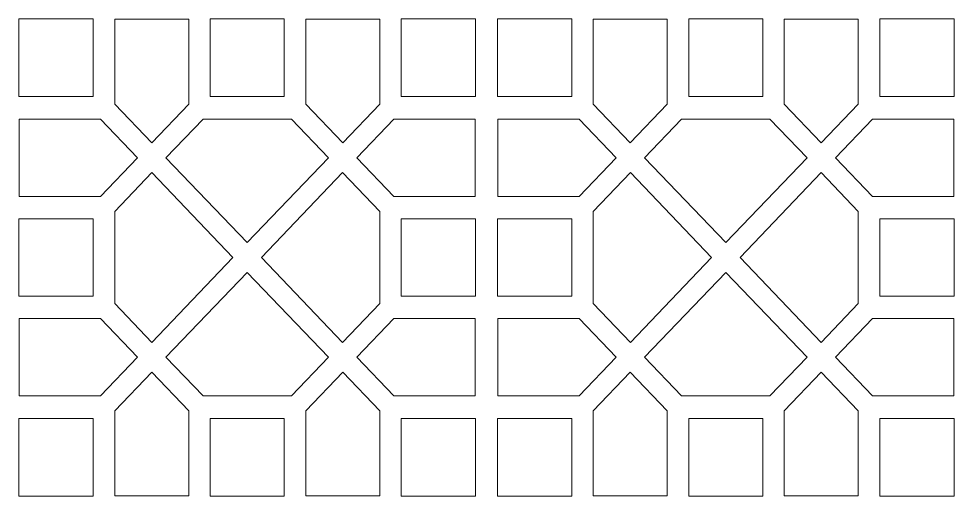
# Model space of a CAD drawing. Header units: centimetres. Extents: x -87 to 87, y -103 to 103.
# Drawn here: x -86.5 to -8.9, y 63.2 to 102.9 of the extents above; entities that cross this region are included whole.
import ezdxf

# ---------------------------------------------------------------- set-up
doc = ezdxf.new("R2010")
doc.units = ezdxf.units.CM
doc.header["$MEASUREMENT"] = 0
doc.layers.add('layer 1', color=7, linetype='Continuous')

msp = doc.modelspace()

# ---------------------------------------------------------------- linework, layer by layer
at = {"layer": 'layer 1', "color": 114, "lineweight": 9}
for points in [[(-86.51185, 96.43477), (-80.33267, 96.43477), (-80.33267, 102.89685), (-86.51185, 102.89685), (-86.51185, 96.43477)], [(-54.77565, 96.43477), (-48.59647, 96.43477), (-48.59647, 102.89685), (-54.77565, 102.89685), (-54.77565, 96.43477)], [(-46.79467, 96.43477), (-40.61549, 96.43477), (-40.61549, 102.89685), (-46.79467, 102.89685), (-46.79467, 96.43477)], [(-15.05847, 96.43477), (-8.87929, 96.43477), (-8.87929, 102.89685), (-15.05847, 102.89685), (-15.05847, 96.43477)], [(-86.51185, 63.24539), (-80.33267, 63.24539), (-80.33267, 69.70747), (-86.51185, 69.70747), (-86.51185, 63.24539)], [(-46.79467, 63.24539), (-40.61549, 63.24539), (-40.61549, 69.70747), (-46.79467, 69.70747), (-46.79467, 63.24539)]]:
    msp.add_lwpolyline(points, close=True, dxfattribs=at)
for points, knots in [([(-72.40826, 102.86383), (-72.40826, 102.86383), (-72.40826, 95.80345), (-72.40826, 95.80345), (-72.40826, 95.80345), (-72.40826, 95.80345), (-75.4787, 92.59238), (-75.4787, 92.59238), (-75.4787, 92.59238), (-75.4787, 92.59238), (-78.54905, 95.80335), (-78.54905, 95.80335), (-78.54905, 95.80335), (-78.54905, 95.80335), (-78.54905, 102.86373), (-78.54905, 102.86373), (-78.54905, 102.86373), (-78.54905, 102.86373), (-72.40826, 102.86383), (-72.40826, 102.86383)], [0, 0, 0, 0, 0.16666667, 0.16666667, 0.16666667, 0.16666667, 0.33333333, 0.33333333, 0.33333333, 0.33333333, 0.5, 0.5, 0.5, 0.5, 0.66666667, 0.66666667, 0.66666667, 0.66666667, 1, 1, 1, 1]), ([(-70.61539, 96.43487), (-70.61539, 96.43487), (-70.61539, 102.89698), (-70.61539, 102.89698), (-70.61539, 102.89698), (-70.61539, 102.89698), (-64.49293, 102.89698), (-64.49293, 102.89698), (-64.49293, 102.89698), (-64.49293, 102.89698), (-64.49293, 96.43487), (-64.49293, 96.43487), (-64.49293, 96.43487), (-64.49293, 96.43487), (-70.61539, 96.43487), (-70.61539, 96.43487)], [0, 0, 0, 0, 0.2, 0.2, 0.2, 0.2, 0.4, 0.4, 0.4, 0.4, 0.6, 0.6, 0.6, 0.6, 1, 1, 1, 1]), ([(-62.70006, 102.86383), (-62.70006, 102.86383), (-62.70006, 95.80345), (-62.70006, 95.80345), (-62.70006, 95.80345), (-62.70006, 95.80345), (-59.62962, 92.59238), (-59.62962, 92.59238), (-59.62962, 92.59238), (-59.62962, 92.59238), (-56.55927, 95.80335), (-56.55927, 95.80335), (-56.55927, 95.80335), (-56.55927, 95.80335), (-56.55927, 102.86373), (-56.55927, 102.86373), (-56.55927, 102.86373), (-56.55927, 102.86373), (-62.70006, 102.86383), (-62.70006, 102.86383)], [0, 0, 0, 0, 0.16666667, 0.16666667, 0.16666667, 0.16666667, 0.33333333, 0.33333333, 0.33333333, 0.33333333, 0.5, 0.5, 0.5, 0.5, 0.66666667, 0.66666667, 0.66666667, 0.66666667, 1, 1, 1, 1]), ([(-32.69108, 102.86383), (-32.69108, 102.86383), (-32.69108, 95.80345), (-32.69108, 95.80345), (-32.69108, 95.80345), (-32.69108, 95.80345), (-35.76152, 92.59238), (-35.76152, 92.59238), (-35.76152, 92.59238), (-35.76152, 92.59238), (-38.83187, 95.80335), (-38.83187, 95.80335), (-38.83187, 95.80335), (-38.83187, 95.80335), (-38.83187, 102.86373), (-38.83187, 102.86373), (-38.83187, 102.86373), (-38.83187, 102.86373), (-32.69108, 102.86383), (-32.69108, 102.86383)], [0, 0, 0, 0, 0.16666667, 0.16666667, 0.16666667, 0.16666667, 0.33333333, 0.33333333, 0.33333333, 0.33333333, 0.5, 0.5, 0.5, 0.5, 0.66666667, 0.66666667, 0.66666667, 0.66666667, 1, 1, 1, 1]), ([(-24.77575, 96.43487), (-24.77575, 96.43487), (-24.77575, 102.89698), (-24.77575, 102.89698), (-24.77575, 102.89698), (-24.77575, 102.89698), (-30.89821, 102.89698), (-30.89821, 102.89698), (-30.89821, 102.89698), (-30.89821, 102.89698), (-30.89821, 96.43487), (-30.89821, 96.43487), (-30.89821, 96.43487), (-30.89821, 96.43487), (-24.77575, 96.43487), (-24.77575, 96.43487)], [0, 0, 0, 0, 0.2, 0.2, 0.2, 0.2, 0.4, 0.4, 0.4, 0.4, 0.6, 0.6, 0.6, 0.6, 1, 1, 1, 1]), ([(-22.98288, 102.86383), (-22.98288, 102.86383), (-22.98288, 95.80345), (-22.98288, 95.80345), (-22.98288, 95.80345), (-22.98288, 95.80345), (-19.91244, 92.59238), (-19.91244, 92.59238), (-19.91244, 92.59238), (-19.91244, 92.59238), (-16.84209, 95.80335), (-16.84209, 95.80335), (-16.84209, 95.80335), (-16.84209, 95.80335), (-16.84209, 102.86373), (-16.84209, 102.86373), (-16.84209, 102.86373), (-16.84209, 102.86373), (-22.98288, 102.86383), (-22.98288, 102.86383)], [0, 0, 0, 0, 0.16666667, 0.16666667, 0.16666667, 0.16666667, 0.33333333, 0.33333333, 0.33333333, 0.33333333, 0.5, 0.5, 0.5, 0.5, 0.66666667, 0.66666667, 0.66666667, 0.66666667, 1, 1, 1, 1]), ([(-86.4802, 94.56957), (-86.4802, 94.56957), (-79.72891, 94.56957), (-79.72891, 94.56957), (-79.72891, 94.56957), (-79.72891, 94.56957), (-76.65848, 91.35858), (-76.65848, 91.35858), (-76.65848, 91.35858), (-76.65848, 91.35858), (-79.72881, 88.14763), (-79.72881, 88.14763), (-79.72881, 88.14763), (-79.72881, 88.14763), (-86.4801, 88.14763), (-86.4801, 88.14763), (-86.4801, 88.14763), (-86.4801, 88.14763), (-86.4802, 94.56957), (-86.4802, 94.56957)], [0, 0, 0, 0, 0.16666667, 0.16666667, 0.16666667, 0.16666667, 0.33333333, 0.33333333, 0.33333333, 0.33333333, 0.5, 0.5, 0.5, 0.5, 0.66666667, 0.66666667, 0.66666667, 0.66666667, 1, 1, 1, 1]), ([(-67.55416, 84.30492), (-67.55416, 84.30492), (-74.29358, 91.353), (-74.29358, 91.353), (-74.29358, 91.353), (-74.29358, 91.353), (-71.21885, 94.5685), (-71.21885, 94.5685), (-71.21885, 94.5685), (-71.21885, 94.5685), (-63.88947, 94.5685), (-63.88947, 94.5685), (-63.88947, 94.5685), (-63.88947, 94.5685), (-60.81475, 91.35299), (-60.81475, 91.35299), (-60.81475, 91.35299), (-60.81475, 91.35299), (-67.55416, 84.30492), (-67.55416, 84.30492)], [0, 0, 0, 0, 0.16666667, 0.16666667, 0.16666667, 0.16666667, 0.33333333, 0.33333333, 0.33333333, 0.33333333, 0.5, 0.5, 0.5, 0.5, 0.66666667, 0.66666667, 0.66666667, 0.66666667, 1, 1, 1, 1]), ([(-48.62812, 94.56957), (-48.62812, 94.56957), (-55.37941, 94.56957), (-55.37941, 94.56957), (-55.37941, 94.56957), (-55.37941, 94.56957), (-58.44984, 91.35858), (-58.44984, 91.35858), (-58.44984, 91.35858), (-58.44984, 91.35858), (-55.37951, 88.14763), (-55.37951, 88.14763), (-55.37951, 88.14763), (-55.37951, 88.14763), (-48.62822, 88.14763), (-48.62822, 88.14763), (-48.62822, 88.14763), (-48.62822, 88.14763), (-48.62812, 94.56957), (-48.62812, 94.56957)], [0, 0, 0, 0, 0.16666667, 0.16666667, 0.16666667, 0.16666667, 0.33333333, 0.33333333, 0.33333333, 0.33333333, 0.5, 0.5, 0.5, 0.5, 0.66666667, 0.66666667, 0.66666667, 0.66666667, 1, 1, 1, 1]), ([(-46.76302, 94.56957), (-46.76302, 94.56957), (-40.01173, 94.56957), (-40.01173, 94.56957), (-40.01173, 94.56957), (-40.01173, 94.56957), (-36.9413, 91.35858), (-36.9413, 91.35858), (-36.9413, 91.35858), (-36.9413, 91.35858), (-40.01163, 88.14763), (-40.01163, 88.14763), (-40.01163, 88.14763), (-40.01163, 88.14763), (-46.76292, 88.14763), (-46.76292, 88.14763), (-46.76292, 88.14763), (-46.76292, 88.14763), (-46.76302, 94.56957), (-46.76302, 94.56957)], [0, 0, 0, 0, 0.16666667, 0.16666667, 0.16666667, 0.16666667, 0.33333333, 0.33333333, 0.33333333, 0.33333333, 0.5, 0.5, 0.5, 0.5, 0.66666667, 0.66666667, 0.66666667, 0.66666667, 1, 1, 1, 1]), ([(-27.83698, 84.30492), (-27.83698, 84.30492), (-21.09756, 91.353), (-21.09756, 91.353), (-21.09756, 91.353), (-21.09756, 91.353), (-24.17229, 94.5685), (-24.17229, 94.5685), (-24.17229, 94.5685), (-24.17229, 94.5685), (-31.50167, 94.5685), (-31.50167, 94.5685), (-31.50167, 94.5685), (-31.50167, 94.5685), (-34.57639, 91.35299), (-34.57639, 91.35299), (-34.57639, 91.35299), (-34.57639, 91.35299), (-27.83698, 84.30492), (-27.83698, 84.30492)], [0, 0, 0, 0, 0.16666667, 0.16666667, 0.16666667, 0.16666667, 0.33333333, 0.33333333, 0.33333333, 0.33333333, 0.5, 0.5, 0.5, 0.5, 0.66666667, 0.66666667, 0.66666667, 0.66666667, 1, 1, 1, 1]), ([(-8.91094, 94.56957), (-8.91094, 94.56957), (-15.66223, 94.56957), (-15.66223, 94.56957), (-15.66223, 94.56957), (-15.66223, 94.56957), (-18.73266, 91.35858), (-18.73266, 91.35858), (-18.73266, 91.35858), (-18.73266, 91.35858), (-15.66233, 88.14763), (-15.66233, 88.14763), (-15.66233, 88.14763), (-15.66233, 88.14763), (-8.91104, 88.14763), (-8.91104, 88.14763), (-8.91104, 88.14763), (-8.91104, 88.14763), (-8.91094, 94.56957), (-8.91094, 94.56957)], [0, 0, 0, 0, 0.16666667, 0.16666667, 0.16666667, 0.16666667, 0.33333333, 0.33333333, 0.33333333, 0.33333333, 0.5, 0.5, 0.5, 0.5, 0.66666667, 0.66666667, 0.66666667, 0.66666667, 1, 1, 1, 1]), ([(-68.73395, 83.0711), (-68.73395, 83.0711), (-75.47338, 76.02305), (-75.47338, 76.02305), (-75.47338, 76.02305), (-75.47338, 76.02305), (-78.54819, 79.23865), (-78.54819, 79.23865), (-78.54819, 79.23865), (-78.54819, 79.23865), (-78.54819, 86.90359), (-78.54819, 86.90359), (-78.54819, 86.90359), (-78.54819, 86.90359), (-75.47337, 90.11919), (-75.47337, 90.11919), (-75.47337, 90.11919), (-75.47337, 90.11919), (-68.73395, 83.0711), (-68.73395, 83.0711)], [0, 0, 0, 0, 0.16666667, 0.16666667, 0.16666667, 0.16666667, 0.33333333, 0.33333333, 0.33333333, 0.33333333, 0.5, 0.5, 0.5, 0.5, 0.66666667, 0.66666667, 0.66666667, 0.66666667, 1, 1, 1, 1]), ([(-66.37439, 83.07111), (-66.37439, 83.07111), (-59.63495, 90.11919), (-59.63495, 90.11919), (-59.63495, 90.11919), (-59.63495, 90.11919), (-56.56013, 86.90359), (-56.56013, 86.90359), (-56.56013, 86.90359), (-56.56013, 86.90359), (-56.56013, 79.23865), (-56.56013, 79.23865), (-56.56013, 79.23865), (-56.56013, 79.23865), (-59.63497, 76.02305), (-59.63497, 76.02305), (-59.63497, 76.02305), (-59.63497, 76.02305), (-66.37439, 83.07111), (-66.37439, 83.07111)], [0, 0, 0, 0, 0.16666667, 0.16666667, 0.16666667, 0.16666667, 0.33333333, 0.33333333, 0.33333333, 0.33333333, 0.5, 0.5, 0.5, 0.5, 0.66666667, 0.66666667, 0.66666667, 0.66666667, 1, 1, 1, 1]), ([(-29.01675, 83.07111), (-29.01675, 83.07111), (-35.75619, 90.11919), (-35.75619, 90.11919), (-35.75619, 90.11919), (-35.75619, 90.11919), (-38.83101, 86.90359), (-38.83101, 86.90359), (-38.83101, 86.90359), (-38.83101, 86.90359), (-38.83101, 79.23865), (-38.83101, 79.23865), (-38.83101, 79.23865), (-38.83101, 79.23865), (-35.75617, 76.02305), (-35.75617, 76.02305), (-35.75617, 76.02305), (-35.75617, 76.02305), (-29.01675, 83.07111), (-29.01675, 83.07111)], [0, 0, 0, 0, 0.16666667, 0.16666667, 0.16666667, 0.16666667, 0.33333333, 0.33333333, 0.33333333, 0.33333333, 0.5, 0.5, 0.5, 0.5, 0.66666667, 0.66666667, 0.66666667, 0.66666667, 1, 1, 1, 1]), ([(-26.65719, 83.0711), (-26.65719, 83.0711), (-19.91776, 76.02305), (-19.91776, 76.02305), (-19.91776, 76.02305), (-19.91776, 76.02305), (-16.84295, 79.23865), (-16.84295, 79.23865), (-16.84295, 79.23865), (-16.84295, 79.23865), (-16.84295, 86.90359), (-16.84295, 86.90359), (-16.84295, 86.90359), (-16.84295, 86.90359), (-19.91777, 90.11919), (-19.91777, 90.11919), (-19.91777, 90.11919), (-19.91777, 90.11919), (-26.65719, 83.0711), (-26.65719, 83.0711)], [0, 0, 0, 0, 0.16666667, 0.16666667, 0.16666667, 0.16666667, 0.33333333, 0.33333333, 0.33333333, 0.33333333, 0.5, 0.5, 0.5, 0.5, 0.66666667, 0.66666667, 0.66666667, 0.66666667, 1, 1, 1, 1]), ([(-80.33254, 86.27645), (-80.33254, 86.27645), (-86.51174, 86.27645), (-86.51174, 86.27645), (-86.51174, 86.27645), (-86.51174, 86.27645), (-86.51174, 79.86579), (-86.51174, 79.86579), (-86.51174, 79.86579), (-86.51174, 79.86579), (-80.33254, 79.86579), (-80.33254, 79.86579), (-80.33254, 79.86579), (-80.33254, 79.86579), (-80.33254, 86.27645), (-80.33254, 86.27645)], [0, 0, 0, 0, 0.2, 0.2, 0.2, 0.2, 0.4, 0.4, 0.4, 0.4, 0.6, 0.6, 0.6, 0.6, 1, 1, 1, 1]), ([(-48.59658, 86.27645), (-48.59658, 86.27645), (-54.77579, 86.27645), (-54.77579, 86.27645), (-54.77579, 86.27645), (-54.77579, 86.27645), (-54.77579, 79.86579), (-54.77579, 79.86579), (-54.77579, 79.86579), (-54.77579, 79.86579), (-48.59658, 79.86579), (-48.59658, 79.86579), (-48.59658, 79.86579), (-48.59658, 79.86579), (-48.59658, 86.27645), (-48.59658, 86.27645)], [0, 0, 0, 0, 0.2, 0.2, 0.2, 0.2, 0.4, 0.4, 0.4, 0.4, 0.6, 0.6, 0.6, 0.6, 1, 1, 1, 1]), ([(-46.79456, 86.27645), (-46.79456, 86.27645), (-40.61535, 86.27645), (-40.61535, 86.27645), (-40.61535, 86.27645), (-40.61535, 86.27645), (-40.61535, 79.86579), (-40.61535, 79.86579), (-40.61535, 79.86579), (-40.61535, 79.86579), (-46.79456, 79.86579), (-46.79456, 79.86579), (-46.79456, 79.86579), (-46.79456, 79.86579), (-46.79456, 86.27645), (-46.79456, 86.27645)], [0, 0, 0, 0, 0.2, 0.2, 0.2, 0.2, 0.4, 0.4, 0.4, 0.4, 0.6, 0.6, 0.6, 0.6, 1, 1, 1, 1]), ([(-15.0586, 86.27645), (-15.0586, 86.27645), (-8.8794, 86.27645), (-8.8794, 86.27645), (-8.8794, 86.27645), (-8.8794, 86.27645), (-8.8794, 79.86579), (-8.8794, 79.86579), (-8.8794, 79.86579), (-8.8794, 79.86579), (-15.0586, 79.86579), (-15.0586, 79.86579), (-15.0586, 79.86579), (-15.0586, 79.86579), (-15.0586, 86.27645), (-15.0586, 86.27645)], [0, 0, 0, 0, 0.2, 0.2, 0.2, 0.2, 0.4, 0.4, 0.4, 0.4, 0.6, 0.6, 0.6, 0.6, 1, 1, 1, 1]), ([(-67.55417, 81.8373), (-67.55417, 81.8373), (-74.29359, 74.78924), (-74.29359, 74.78924), (-74.29359, 74.78924), (-74.29359, 74.78924), (-71.21885, 71.57374), (-71.21885, 71.57374), (-71.21885, 71.57374), (-71.21885, 71.57374), (-63.88947, 71.57374), (-63.88947, 71.57374), (-63.88947, 71.57374), (-63.88947, 71.57374), (-60.81473, 74.78925), (-60.81473, 74.78925), (-60.81473, 74.78925), (-60.81473, 74.78925), (-67.55417, 81.8373), (-67.55417, 81.8373)], [0, 0, 0, 0, 0.16666667, 0.16666667, 0.16666667, 0.16666667, 0.33333333, 0.33333333, 0.33333333, 0.33333333, 0.5, 0.5, 0.5, 0.5, 0.66666667, 0.66666667, 0.66666667, 0.66666667, 1, 1, 1, 1]), ([(-27.83696, 81.83731), (-27.83696, 81.83731), (-21.09755, 74.78924), (-21.09755, 74.78924), (-21.09755, 74.78924), (-21.09755, 74.78924), (-24.17229, 71.57374), (-24.17229, 71.57374), (-24.17229, 71.57374), (-24.17229, 71.57374), (-31.50167, 71.57374), (-31.50167, 71.57374), (-31.50167, 71.57374), (-31.50167, 71.57374), (-34.57641, 74.78925), (-34.57641, 74.78925), (-34.57641, 74.78925), (-34.57641, 74.78925), (-27.83696, 81.83731), (-27.83696, 81.83731)], [0, 0, 0, 0, 0.16666667, 0.16666667, 0.16666667, 0.16666667, 0.33333333, 0.33333333, 0.33333333, 0.33333333, 0.5, 0.5, 0.5, 0.5, 0.66666667, 0.66666667, 0.66666667, 0.66666667, 1, 1, 1, 1]), ([(-86.4802, 71.57267), (-86.4802, 71.57267), (-79.72891, 71.57267), (-79.72891, 71.57267), (-79.72891, 71.57267), (-79.72891, 71.57267), (-76.65848, 74.78366), (-76.65848, 74.78366), (-76.65848, 74.78366), (-76.65848, 74.78366), (-79.72881, 77.99461), (-79.72881, 77.99461), (-79.72881, 77.99461), (-79.72881, 77.99461), (-86.4801, 77.99461), (-86.4801, 77.99461), (-86.4801, 77.99461), (-86.4801, 77.99461), (-86.4802, 71.57267), (-86.4802, 71.57267)], [0, 0, 0, 0, 0.16666667, 0.16666667, 0.16666667, 0.16666667, 0.33333333, 0.33333333, 0.33333333, 0.33333333, 0.5, 0.5, 0.5, 0.5, 0.66666667, 0.66666667, 0.66666667, 0.66666667, 1, 1, 1, 1]), ([(-48.62812, 71.57267), (-48.62812, 71.57267), (-55.37941, 71.57267), (-55.37941, 71.57267), (-55.37941, 71.57267), (-55.37941, 71.57267), (-58.44984, 74.78366), (-58.44984, 74.78366), (-58.44984, 74.78366), (-58.44984, 74.78366), (-55.37951, 77.99461), (-55.37951, 77.99461), (-55.37951, 77.99461), (-55.37951, 77.99461), (-48.62822, 77.99461), (-48.62822, 77.99461), (-48.62822, 77.99461), (-48.62822, 77.99461), (-48.62812, 71.57267), (-48.62812, 71.57267)], [0, 0, 0, 0, 0.16666667, 0.16666667, 0.16666667, 0.16666667, 0.33333333, 0.33333333, 0.33333333, 0.33333333, 0.5, 0.5, 0.5, 0.5, 0.66666667, 0.66666667, 0.66666667, 0.66666667, 1, 1, 1, 1]), ([(-46.76302, 71.57267), (-46.76302, 71.57267), (-40.01173, 71.57267), (-40.01173, 71.57267), (-40.01173, 71.57267), (-40.01173, 71.57267), (-36.9413, 74.78366), (-36.9413, 74.78366), (-36.9413, 74.78366), (-36.9413, 74.78366), (-40.01163, 77.99461), (-40.01163, 77.99461), (-40.01163, 77.99461), (-40.01163, 77.99461), (-46.76292, 77.99461), (-46.76292, 77.99461), (-46.76292, 77.99461), (-46.76292, 77.99461), (-46.76302, 71.57267), (-46.76302, 71.57267)], [0, 0, 0, 0, 0.16666667, 0.16666667, 0.16666667, 0.16666667, 0.33333333, 0.33333333, 0.33333333, 0.33333333, 0.5, 0.5, 0.5, 0.5, 0.66666667, 0.66666667, 0.66666667, 0.66666667, 1, 1, 1, 1]), ([(-8.91094, 71.57267), (-8.91094, 71.57267), (-15.66223, 71.57267), (-15.66223, 71.57267), (-15.66223, 71.57267), (-15.66223, 71.57267), (-18.73266, 74.78366), (-18.73266, 74.78366), (-18.73266, 74.78366), (-18.73266, 74.78366), (-15.66233, 77.99461), (-15.66233, 77.99461), (-15.66233, 77.99461), (-15.66233, 77.99461), (-8.91104, 77.99461), (-8.91104, 77.99461), (-8.91104, 77.99461), (-8.91104, 77.99461), (-8.91094, 71.57267), (-8.91094, 71.57267)], [0, 0, 0, 0, 0.16666667, 0.16666667, 0.16666667, 0.16666667, 0.33333333, 0.33333333, 0.33333333, 0.33333333, 0.5, 0.5, 0.5, 0.5, 0.66666667, 0.66666667, 0.66666667, 0.66666667, 1, 1, 1, 1]), ([(-72.40826, 63.27841), (-72.40826, 63.27841), (-72.40826, 70.33879), (-72.40826, 70.33879), (-72.40826, 70.33879), (-72.40826, 70.33879), (-75.4787, 73.54986), (-75.4787, 73.54986), (-75.4787, 73.54986), (-75.4787, 73.54986), (-78.54905, 70.33889), (-78.54905, 70.33889), (-78.54905, 70.33889), (-78.54905, 70.33889), (-78.54905, 63.27851), (-78.54905, 63.27851), (-78.54905, 63.27851), (-78.54905, 63.27851), (-72.40826, 63.27841), (-72.40826, 63.27841)], [0, 0, 0, 0, 0.16666667, 0.16666667, 0.16666667, 0.16666667, 0.33333333, 0.33333333, 0.33333333, 0.33333333, 0.5, 0.5, 0.5, 0.5, 0.66666667, 0.66666667, 0.66666667, 0.66666667, 1, 1, 1, 1]), ([(-62.70006, 63.27841), (-62.70006, 63.27841), (-62.70006, 70.33879), (-62.70006, 70.33879), (-62.70006, 70.33879), (-62.70006, 70.33879), (-59.62962, 73.54986), (-59.62962, 73.54986), (-59.62962, 73.54986), (-59.62962, 73.54986), (-56.55927, 70.33889), (-56.55927, 70.33889), (-56.55927, 70.33889), (-56.55927, 70.33889), (-56.55927, 63.27851), (-56.55927, 63.27851), (-56.55927, 63.27851), (-56.55927, 63.27851), (-62.70006, 63.27841), (-62.70006, 63.27841)], [0, 0, 0, 0, 0.16666667, 0.16666667, 0.16666667, 0.16666667, 0.33333333, 0.33333333, 0.33333333, 0.33333333, 0.5, 0.5, 0.5, 0.5, 0.66666667, 0.66666667, 0.66666667, 0.66666667, 1, 1, 1, 1]), ([(-32.69108, 63.27841), (-32.69108, 63.27841), (-32.69108, 70.33879), (-32.69108, 70.33879), (-32.69108, 70.33879), (-32.69108, 70.33879), (-35.76152, 73.54986), (-35.76152, 73.54986), (-35.76152, 73.54986), (-35.76152, 73.54986), (-38.83187, 70.33889), (-38.83187, 70.33889), (-38.83187, 70.33889), (-38.83187, 70.33889), (-38.83187, 63.27851), (-38.83187, 63.27851), (-38.83187, 63.27851), (-38.83187, 63.27851), (-32.69108, 63.27841), (-32.69108, 63.27841)], [0, 0, 0, 0, 0.16666667, 0.16666667, 0.16666667, 0.16666667, 0.33333333, 0.33333333, 0.33333333, 0.33333333, 0.5, 0.5, 0.5, 0.5, 0.66666667, 0.66666667, 0.66666667, 0.66666667, 1, 1, 1, 1]), ([(-22.98288, 63.27841), (-22.98288, 63.27841), (-22.98288, 70.33879), (-22.98288, 70.33879), (-22.98288, 70.33879), (-22.98288, 70.33879), (-19.91244, 73.54986), (-19.91244, 73.54986), (-19.91244, 73.54986), (-19.91244, 73.54986), (-16.84209, 70.33889), (-16.84209, 70.33889), (-16.84209, 70.33889), (-16.84209, 70.33889), (-16.84209, 63.27851), (-16.84209, 63.27851), (-16.84209, 63.27851), (-16.84209, 63.27851), (-22.98288, 63.27841), (-22.98288, 63.27841)], [0, 0, 0, 0, 0.16666667, 0.16666667, 0.16666667, 0.16666667, 0.33333333, 0.33333333, 0.33333333, 0.33333333, 0.5, 0.5, 0.5, 0.5, 0.66666667, 0.66666667, 0.66666667, 0.66666667, 1, 1, 1, 1]), ([(-70.61539, 69.70737), (-70.61539, 69.70737), (-70.61539, 63.24526), (-70.61539, 63.24526), (-70.61539, 63.24526), (-70.61539, 63.24526), (-64.49293, 63.24526), (-64.49293, 63.24526), (-64.49293, 63.24526), (-64.49293, 63.24526), (-64.49293, 69.70737), (-64.49293, 69.70737), (-64.49293, 69.70737), (-64.49293, 69.70737), (-70.61539, 69.70737), (-70.61539, 69.70737)], [0, 0, 0, 0, 0.2, 0.2, 0.2, 0.2, 0.4, 0.4, 0.4, 0.4, 0.6, 0.6, 0.6, 0.6, 1, 1, 1, 1]), ([(-48.59647, 63.24539), (-48.59647, 63.24539), (-54.77566, 63.24539), (-54.77566, 63.24539), (-54.77566, 63.24539), (-54.77566, 63.24539), (-54.77566, 69.70748), (-54.77566, 69.70748), (-54.77566, 69.70748), (-54.77566, 69.70748), (-48.59647, 69.70748), (-48.59647, 69.70748), (-48.59647, 69.70748), (-48.59647, 69.70748), (-48.59647, 63.24539), (-48.59647, 63.24539)], [0, 0, 0, 0, 0.2, 0.2, 0.2, 0.2, 0.4, 0.4, 0.4, 0.4, 0.6, 0.6, 0.6, 0.6, 1, 1, 1, 1]), ([(-24.77575, 69.70737), (-24.77575, 69.70737), (-24.77575, 63.24526), (-24.77575, 63.24526), (-24.77575, 63.24526), (-24.77575, 63.24526), (-30.89821, 63.24526), (-30.89821, 63.24526), (-30.89821, 63.24526), (-30.89821, 63.24526), (-30.89821, 69.70737), (-30.89821, 69.70737), (-30.89821, 69.70737), (-30.89821, 69.70737), (-24.77575, 69.70737), (-24.77575, 69.70737)], [0, 0, 0, 0, 0.2, 0.2, 0.2, 0.2, 0.4, 0.4, 0.4, 0.4, 0.6, 0.6, 0.6, 0.6, 1, 1, 1, 1]), ([(-8.87929, 63.24539), (-8.87929, 63.24539), (-15.05848, 63.24539), (-15.05848, 63.24539), (-15.05848, 63.24539), (-15.05848, 63.24539), (-15.05848, 69.70748), (-15.05848, 69.70748), (-15.05848, 69.70748), (-15.05848, 69.70748), (-8.87929, 69.70748), (-8.87929, 69.70748), (-8.87929, 69.70748), (-8.87929, 69.70748), (-8.87929, 63.24539), (-8.87929, 63.24539)], [0, 0, 0, 0, 0.2, 0.2, 0.2, 0.2, 0.4, 0.4, 0.4, 0.4, 0.6, 0.6, 0.6, 0.6, 1, 1, 1, 1])]:
    msp.add_open_spline(points, degree=3, knots=knots, dxfattribs=at)

doc.saveas('drawing.dxf')
